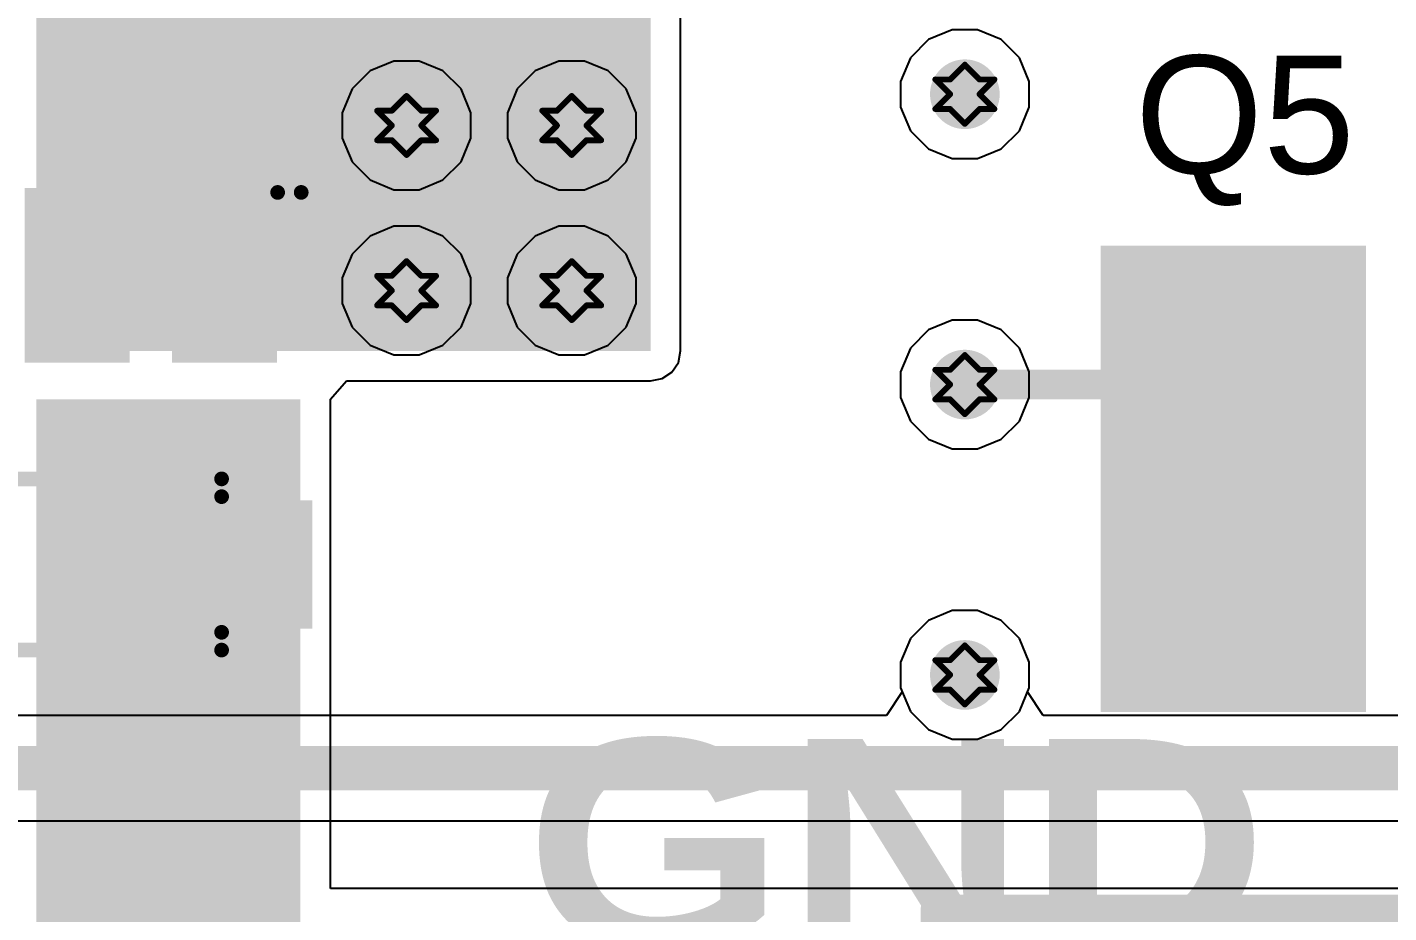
# Model space of a CAD drawing. Header units: inches. Extents: x 24 to 500, y 68 to 269.
# Drawn here: x 290.95 to 302.67, y 82.7 to 90.33 of the extents above; entities that cross this region are included whole.
import ezdxf

# ---------------------------------------------------------------- set-up
doc = ezdxf.new("R2010")
doc.units = ezdxf.units.IN
for name, color, linetype in [('Bottom Layer', 5, 'Continuous'), ('Drill Drawing', 1, 'Continuous'), ('Layer 1', 16, 'Continuous'), ('Layer 2', 76, 'Continuous'), ('Top Layer', 1, 'Continuous'), ('Top Overlay', 2, 'Continuous'), ('Top Paste', 8, 'Continuous'), ('Top Solder', 216, 'Continuous'), ('Via Holes', 16, 'Continuous')]:
    doc.layers.add(name, color=color, linetype=linetype)
doc.styles.add('Arial', font='', dxfattribs={"height": 0.2})
doc.styles.add('Arial Black_Bold', font='', dxfattribs={"height": 0.2})
doc.styles.get('Arial').set_extended_font_data('Arial')
doc.styles.get('Arial Black_Bold').set_extended_font_data('Arial Black', bold=True)

# ---------------------------------------------------------------- blocks, each defined once
blk = doc.blocks.new('SOP_8_77')
at = {"layer": 'Top Layer'}
for points in [[(-3.4, 2.255), (-2.1, 2.255), (-2.1, 1.555), (-3.4, 1.555)], [(2.1, 2.255), (3.4, 2.255), (3.4, 1.555), (2.1, 1.555)], [(-3.4, 0.985), (-2.1, 0.985), (-2.1, 0.285), (-3.4, 0.285)], [(2.1, 0.985), (3.4, 0.985), (3.4, 0.285), (2.1, 0.285)], [(-3.4, -0.285), (-2.1, -0.285), (-2.1, -0.985), (-3.4, -0.985)], [(2.1, -0.285), (3.4, -0.285), (3.4, -0.985), (2.1, -0.985)], [(-3.4, -1.555), (-2.1, -1.555), (-2.1, -2.255), (-3.4, -2.255)], [(2.1, -1.555), (3.4, -1.555), (3.4, -2.255), (2.1, -2.255)]]:
    blk.add_hatch(color=1, dxfattribs=at).paths.add_polyline_path(points)
at = {"layer": 'Top Overlay'}
blk.add_hatch(color=2, dxfattribs=at).paths.add_polyline_path([(-1.979, 1.472), (-1.7, 1.472), (-1.7, 2.132), (-1.979, 2.132)])
at = {"layer": 'Top Paste'}
for points in [[(-3.4, 2.255), (-2.1, 2.255), (-2.1, 1.555), (-3.4, 1.555)], [(2.1, 2.255), (3.4, 2.255), (3.4, 1.555), (2.1, 1.555)], [(-3.4, 0.985), (-2.1, 0.985), (-2.1, 0.285), (-3.4, 0.285)], [(2.1, 0.985), (3.4, 0.985), (3.4, 0.285), (2.1, 0.285)], [(-3.4, -0.285), (-2.1, -0.285), (-2.1, -0.985), (-3.4, -0.985)], [(2.1, -0.285), (3.4, -0.285), (3.4, -0.985), (2.1, -0.985)], [(-3.4, -1.555), (-2.1, -1.555), (-2.1, -2.255), (-3.4, -2.255)], [(2.1, -1.555), (3.4, -1.555), (3.4, -2.255), (2.1, -2.255)]]:
    blk.add_hatch(color=8, dxfattribs=at).paths.add_polyline_path(points)
at = {"layer": 'Top Solder'}
for points in [[(-3.502, 2.357), (-1.998, 2.357), (-1.998, 1.453), (-3.502, 1.453)], [(1.998, 2.357), (3.502, 2.357), (3.502, 1.453), (1.998, 1.453)], [(-3.502, 1.087), (-1.998, 1.087), (-1.998, 0.183), (-3.502, 0.183)], [(1.998, 1.087), (3.502, 1.087), (3.502, 0.183), (1.998, 0.183)], [(-3.502, -0.183), (-1.998, -0.183), (-1.998, -1.087), (-3.502, -1.087)], [(1.998, -0.183), (3.502, -0.183), (3.502, -1.087), (1.998, -1.087)], [(-3.502, -1.453), (-1.998, -1.453), (-1.998, -2.357), (-3.502, -2.357)], [(1.998, -1.453), (3.502, -1.453), (3.502, -2.357), (1.998, -2.357)]]:
    blk.add_hatch(color=216, dxfattribs=at).paths.add_polyline_path(points)
at = {"layer": 'Top Overlay'}
for points in [[(-2.036, 2.565, 0.127, 0.127, 0), (2.028, 2.565, 0.127, 0.127, 0)], [(-2.036, 2.565, 0.127, 0.127, 0), (-2.036, 2.362, 0.127, 0.127, 0)], [(2.028, 2.565, 0.127, 0.127, 0), (2.028, 2.362, 0.127, 0.127, 0)], [(-3.687, 2.032, 0.127, 0.127, 0), (-3.56, 1.905, 0.127, 0.127, 0)], [(-3.687, 2.032, 0.127, 0.127, 0), (-3.687, 1.778, 0.127, 0.127, 0)], [(-3.56, 1.905, 0.127, 0.127, 0), (-3.687, 1.778, 0.127, 0.127, 0)], [(-2.036, -2.362, 0.127, 0.127, 0), (-2.036, -2.565, 0.127, 0.127, 0)], [(2.028, -2.362, 0.127, 0.127, 0), (2.028, -2.565, 0.127, 0.127, 0)], [(-2.036, -2.565, 0.127, 0.127, 0), (2.028, -2.565, 0.127, 0.127, 0)]]:
    blk.add_lwpolyline(points, format="xyseb", dxfattribs=at)
for points in [[(-2.067, 2.565, 0.0635, 0.0635, 1), (-2.004, 2.565, 0.0635, 0.0635, 1)], [(-2.067, 2.565, 0.0635, 0.0635, 1), (-2.004, 2.565, 0.0635, 0.0635, 1)], [(1.997, 2.565, 0.0635, 0.0635, 1), (2.06, 2.565, 0.0635, 0.0635, 1)], [(1.997, 2.565, 0.0635, 0.0635, 1), (2.06, 2.565, 0.0635, 0.0635, 1)], [(-2.067, 2.362, 0.0635, 0.0635, 1), (-2.004, 2.362, 0.0635, 0.0635, 1)], [(1.997, 2.362, 0.0635, 0.0635, 1), (2.06, 2.362, 0.0635, 0.0635, 1)], [(-3.718, 2.032, 0.0635, 0.0635, 1), (-3.655, 2.032, 0.0635, 0.0635, 1)], [(-3.718, 2.032, 0.0635, 0.0635, 1), (-3.655, 2.032, 0.0635, 0.0635, 1)], [(-3.591, 1.905, 0.0635, 0.0635, 1), (-3.528, 1.905, 0.0635, 0.0635, 1)], [(-3.591, 1.905, 0.0635, 0.0635, 1), (-3.528, 1.905, 0.0635, 0.0635, 1)], [(-3.718, 1.778, 0.0635, 0.0635, 1), (-3.655, 1.778, 0.0635, 0.0635, 1)], [(-3.718, 1.778, 0.0635, 0.0635, 1), (-3.655, 1.778, 0.0635, 0.0635, 1)], [(-2.067, -2.362, 0.0635, 0.0635, 1), (-2.004, -2.362, 0.0635, 0.0635, 1)], [(1.997, -2.362, 0.0635, 0.0635, 1), (2.06, -2.362, 0.0635, 0.0635, 1)], [(-2.067, -2.565, 0.0635, 0.0635, 1), (-2.004, -2.565, 0.0635, 0.0635, 1)], [(-2.067, -2.565, 0.0635, 0.0635, 1), (-2.004, -2.565, 0.0635, 0.0635, 1)], [(1.997, -2.565, 0.0635, 0.0635, 1), (2.06, -2.565, 0.0635, 0.0635, 1)], [(1.997, -2.565, 0.0635, 0.0635, 1), (2.06, -2.565, 0.0635, 0.0635, 1)]]:
    blk.add_lwpolyline(points, format="xyseb", close=True, dxfattribs=at)
blk = doc.blocks.new('D2P____160')
at = {"layer": 'Top Layer'}
blk.add_hatch(color=1, dxfattribs=at).paths.add_polyline_path([(1.5, -3.43), (3.58, -3.43), (3.58, -7.24), (1.5, -7.24)])
at = {"layer": 'Top Paste'}
blk.add_hatch(color=8, dxfattribs=at).paths.add_polyline_path([(1.5, -3.43), (3.58, -3.43), (3.58, -7.24), (1.5, -7.24)])
at = {"layer": 'Top Solder'}
blk.add_hatch(color=216, dxfattribs=at).paths.add_polyline_path([(1.398, -3.328), (3.682, -3.328), (3.682, -7.342), (1.398, -7.342)])
at = {"layer": 'Top Overlay'}
for points in [[(5.105, 0.508, 0.254, 0.254, 0), (5.105, -1.626, 0.254, 0.254, 0)], [(5.105, -1.626, 0.254, 0.254, 0), (-5.207, -1.626, 0.254, 0.254, 0)]]:
    blk.add_lwpolyline(points, format="xyseb", dxfattribs=at)
blk.add_lwpolyline([(5.042, -1.626, 0.127, 0.127, 1), (5.169, -1.626, 0.127, 0.127, 1)], format="xyseb", close=True, dxfattribs=at)
blk.add_lwpolyline([(5.042, -1.626, 0.127, 0.127, 1), (5.169, -1.626, 0.127, 0.127, 1)], format="xyseb", close=True, dxfattribs=at)
blk = doc.blocks.new('SOD_123_199')
at = {"layer": 'Top Layer'}
for points in [[(-1.1, 0.45), (-1.1, -0.45), (-2.05, -0.45), (-2.05, 0.45)], [(2.05, 0.45), (2.05, -0.45), (1.1, -0.45), (1.1, 0.45)]]:
    blk.add_hatch(color=1, dxfattribs=at).paths.add_polyline_path(points)
at = {"layer": 'Top Overlay'}
for points in [[(0.965, 0.508), (2.819, 0.508), (2.819, 0.8), (0.965, 0.8)], [(2.12, -0.787), (2.819, -0.787), (2.819, 0.787), (2.12, 0.787)], [(0.965, -0.8), (2.819, -0.8), (2.819, -0.508), (0.965, -0.508)]]:
    blk.add_hatch(color=2, dxfattribs=at).paths.add_polyline_path(points)
at = {"layer": 'Top Paste'}
for points in [[(-1.1, 0.45), (-1.1, -0.45), (-2.05, -0.45), (-2.05, 0.45)], [(2.05, 0.45), (2.05, -0.45), (1.1, -0.45), (1.1, 0.45)]]:
    blk.add_hatch(color=8, dxfattribs=at).paths.add_polyline_path(points)
at = {"layer": 'Top Solder'}
for points in [[(-0.998, 0.552), (-0.998, -0.552), (-2.152, -0.552), (-2.152, 0.552)], [(2.152, 0.552), (2.152, -0.552), (0.998, -0.552), (0.998, 0.552)]]:
    blk.add_hatch(color=216, dxfattribs=at).paths.add_polyline_path(points)
at = {"layer": 'Top Overlay'}
for points in [[(-1.372, 0.737, 0.127, 0.127, 0), (-1.372, 0.584, 0.127, 0.127, 0)], [(0.965, 0.737, 0.127, 0.127, 0), (-1.372, 0.737, 0.127, 0.127, 0)], [(-1.372, -0.584, 0.127, 0.127, 0), (-1.372, -0.737, 0.127, 0.127, 0)], [(0.965, -0.737, 0.127, 0.127, 0), (-1.372, -0.737, 0.127, 0.127, 0)]]:
    blk.add_lwpolyline(points, format="xyseb", dxfattribs=at)
for points in [[(-1.403, 0.737, 0.0635, 0.0635, 1), (-1.34, 0.737, 0.0635, 0.0635, 1)], [(-1.403, 0.737, 0.0635, 0.0635, 1), (-1.34, 0.737, 0.0635, 0.0635, 1)], [(0.933, 0.737, 0.0635, 0.0635, 1), (0.997, 0.737, 0.0635, 0.0635, 1)], [(-1.403, 0.584, 0.0635, 0.0635, 1), (-1.34, 0.584, 0.0635, 0.0635, 1)], [(-1.403, -0.584, 0.0635, 0.0635, 1), (-1.34, -0.584, 0.0635, 0.0635, 1)], [(-1.403, -0.737, 0.0635, 0.0635, 1), (-1.34, -0.737, 0.0635, 0.0635, 1)], [(-1.403, -0.737, 0.0635, 0.0635, 1), (-1.34, -0.737, 0.0635, 0.0635, 1)], [(0.933, -0.737, 0.0635, 0.0635, 1), (0.997, -0.737, 0.0635, 0.0635, 1)]]:
    blk.add_lwpolyline(points, format="xyseb", close=True, dxfattribs=at)

msp = doc.modelspace()

# ---------------------------------------------------------------- hatches: boundary and pattern name
at = {"layer": 'Bottom Layer'}
h = msp.add_hatch(color=5, dxfattribs=at)
edge = h.paths.add_edge_path()
edge.add_arc((299.023, 89.749), 0.3, 0, 360)
h = msp.add_hatch(color=5, dxfattribs=at)
edge = h.paths.add_edge_path()
edge.add_arc((294.215, 89.48), 0.3, 0, 360)
h = msp.add_hatch(color=5, dxfattribs=at)
edge = h.paths.add_edge_path()
edge.add_arc((295.638, 89.48), 0.3, 0, 360)
h = msp.add_hatch(color=5, dxfattribs=at)
edge = h.paths.add_edge_path()
edge.add_arc((294.215, 88.058), 0.3, 0, 360)
h = msp.add_hatch(color=5, dxfattribs=at)
edge = h.paths.add_edge_path()
edge.add_arc((295.638, 88.058), 0.3, 0, 360)
h = msp.add_hatch(color=5, dxfattribs=at)
edge = h.paths.add_edge_path()
edge.add_arc((299.023, 87.249), 0.3, 0, 360)
h = msp.add_hatch(color=5, dxfattribs=at)
edge = h.paths.add_edge_path()
edge.add_arc((299.023, 84.749), 0.3, 0, 360)
at = {"layer": 'Layer 1'}
h = msp.add_hatch(color=16, dxfattribs=at)
edge = h.paths.add_edge_path()
edge.add_arc((299.023, 89.749), 0.3, 0, 360)
h = msp.add_hatch(color=16, dxfattribs=at)
edge = h.paths.add_edge_path()
edge.add_arc((294.215, 89.48), 0.3, 0, 360)
h = msp.add_hatch(color=16, dxfattribs=at)
edge = h.paths.add_edge_path()
edge.add_arc((295.638, 89.48), 0.3, 0, 360)
h = msp.add_hatch(color=16, dxfattribs=at)
edge = h.paths.add_edge_path()
edge.add_arc((294.215, 88.058), 0.3, 0, 360)
h = msp.add_hatch(color=16, dxfattribs=at)
edge = h.paths.add_edge_path()
edge.add_arc((295.638, 88.058), 0.3, 0, 360)
h = msp.add_hatch(color=16, dxfattribs=at)
edge = h.paths.add_edge_path()
edge.add_arc((299.023, 87.249), 0.3, 0, 360)
h = msp.add_hatch(color=16, dxfattribs=at)
edge = h.paths.add_edge_path()
edge.add_arc((299.023, 84.749), 0.3, 0, 360)
at = {"layer": 'Layer 2'}
h = msp.add_hatch(color=76, dxfattribs=at)
edge = h.paths.add_edge_path()
edge.add_arc((299.023, 89.749), 0.3, 0, 360)
h = msp.add_hatch(color=76, dxfattribs=at)
edge = h.paths.add_edge_path()
edge.add_arc((294.215, 89.48), 0.3, 0, 360)
h = msp.add_hatch(color=76, dxfattribs=at)
edge = h.paths.add_edge_path()
edge.add_arc((295.638, 89.48), 0.3, 0, 360)
h = msp.add_hatch(color=76, dxfattribs=at)
edge = h.paths.add_edge_path()
edge.add_arc((294.215, 88.058), 0.3, 0, 360)
h = msp.add_hatch(color=76, dxfattribs=at)
edge = h.paths.add_edge_path()
edge.add_arc((295.638, 88.058), 0.3, 0, 360)
h = msp.add_hatch(color=76, dxfattribs=at)
edge = h.paths.add_edge_path()
edge.add_arc((299.023, 87.249), 0.3, 0, 360)
h = msp.add_hatch(color=76, dxfattribs=at)
edge = h.paths.add_edge_path()
edge.add_arc((299.023, 84.749), 0.3, 0, 360)
at = {"layer": 'Top Layer'}
for points in [[(291.028, 87.539), (296.316, 87.539), (296.316, 91.421), (291.028, 91.421)], [(291.028, 71.323), (293.301, 71.323), (293.301, 87.122), (291.028, 87.122)]]:
    msp.add_hatch(color=1, dxfattribs=at).paths.add_polyline_path(points)
h = msp.add_hatch(color=1, dxfattribs=at)
edge = h.paths.add_edge_path()
edge.add_arc((299.023, 89.749), 0.3, 0, 360)
h = msp.add_hatch(color=1, dxfattribs=at)
edge = h.paths.add_edge_path()
edge.add_arc((294.215, 89.48), 0.3, 0, 360)
h = msp.add_hatch(color=1, dxfattribs=at)
edge = h.paths.add_edge_path()
edge.add_arc((295.638, 89.48), 0.3, 0, 360)
h = msp.add_hatch(color=1, dxfattribs=at)
edge = h.paths.add_edge_path()
edge.add_arc((294.215, 88.058), 0.3, 0, 360)
h = msp.add_hatch(color=1, dxfattribs=at)
edge = h.paths.add_edge_path()
edge.add_arc((295.638, 88.058), 0.3, 0, 360)
h = msp.add_hatch(color=1, dxfattribs=at)
edge = h.paths.add_edge_path()
edge.add_arc((299.023, 87.249), 0.3, 0, 360)
h = msp.add_hatch(color=1, dxfattribs=at)
edge = h.paths.add_edge_path()
edge.add_arc((299.023, 84.749), 0.3, 0, 360)
at = {"layer": 'Via Holes'}
h = msp.add_hatch(color=7, dxfattribs=at)
edge = h.paths.add_edge_path()
edge.add_arc((299.023, 89.749), 0.15, 0, 360)
h = msp.add_hatch(color=7, dxfattribs=at)
edge = h.paths.add_edge_path()
edge.add_arc((294.215, 89.48), 0.15, 0, 360)
h = msp.add_hatch(color=7, dxfattribs=at)
edge = h.paths.add_edge_path()
edge.add_arc((295.638, 89.48), 0.15, 0, 360)
h = msp.add_hatch(color=7, dxfattribs=at)
edge = h.paths.add_edge_path()
edge.add_arc((294.215, 88.058), 0.15, 0, 360)
h = msp.add_hatch(color=7, dxfattribs=at)
edge = h.paths.add_edge_path()
edge.add_arc((295.638, 88.058), 0.15, 0, 360)
h = msp.add_hatch(color=7, dxfattribs=at)
edge = h.paths.add_edge_path()
edge.add_arc((299.023, 87.249), 0.15, 0, 360)
h = msp.add_hatch(color=7, dxfattribs=at)
edge = h.paths.add_edge_path()
edge.add_arc((299.023, 84.749), 0.15, 0, 360)

# ---------------------------------------------------------------- linework, layer by layer
at = {"layer": 'Bottom Layer'}
for p, q in [((298.913, 90.303), (298.709, 90.219)), ((299.133, 90.303), (298.913, 90.303)), ((299.337, 90.219), (299.133, 90.303)), ((298.709, 90.219), (298.554, 90.063)), ((299.493, 90.063), (299.337, 90.219)), ((298.554, 90.063), (298.469, 89.859)), ((299.577, 89.859), (299.493, 90.063)), ((298.469, 89.859), (298.469, 89.639)), ((299.577, 89.639), (299.577, 89.859)), ((298.469, 89.639), (298.554, 89.435)), ((299.493, 89.435), (299.577, 89.639)), ((298.554, 89.435), (298.709, 89.279)), ((299.337, 89.279), (299.493, 89.435)), ((298.709, 89.279), (298.913, 89.195)), ((299.133, 89.195), (299.337, 89.279)), ((298.913, 89.195), (299.133, 89.195)), ((298.709, 87.719), (298.554, 87.563)), ((298.913, 87.803), (298.709, 87.719)), ((299.133, 87.803), (298.913, 87.803)), ((299.337, 87.719), (299.133, 87.803)), ((299.493, 87.563), (299.337, 87.719)), ((298.554, 87.563), (298.469, 87.359)), ((299.577, 87.359), (299.493, 87.563)), ((298.469, 87.359), (298.469, 87.139)), ((299.577, 87.139), (299.577, 87.359)), ((298.469, 87.139), (298.554, 86.935)), ((299.493, 86.935), (299.577, 87.139)), ((298.554, 86.935), (298.709, 86.779)), ((299.337, 86.779), (299.493, 86.935)), ((298.709, 86.779), (298.913, 86.695)), ((299.133, 86.695), (299.337, 86.779)), ((298.913, 86.695), (299.133, 86.695)), ((298.913, 85.303), (298.709, 85.219)), ((299.133, 85.303), (298.913, 85.303)), ((299.337, 85.219), (299.133, 85.303)), ((298.709, 85.219), (298.554, 85.063)), ((299.493, 85.063), (299.337, 85.219)), ((298.554, 85.063), (298.469, 84.859)), ((299.577, 84.859), (299.493, 85.063)), ((298.469, 84.859), (298.469, 84.639)), ((299.577, 84.639), (299.577, 84.859)), ((298.484, 84.603), (298.348, 84.4)), ((298.469, 84.639), (298.484, 84.603)), ((299.562, 84.603), (299.577, 84.639)), ((299.698, 84.4), (299.562, 84.603)), ((298.348, 84.4), (281.381, 84.4)), ((302.971, 84.4), (299.698, 84.4)), ((281.381, 83.494), (309.651, 83.494))]:
    msp.add_line(p, q, dxfattribs=at)
msp.add_lwpolyline([(281.051, 83.947, 0.381, 0.381, 0), (309.982, 83.947, 0.381, 0.381, 0)], format="xyseb", dxfattribs=at)
at = {"layer": 'Drill Drawing'}
for points in [[(298.896, 89.876, 0.0508, 0.0508, 0), (299.023, 90.003, 0.0508, 0.0508, 0)], [(299.023, 90.003, 0.0508, 0.0508, 0), (299.15, 89.876, 0.0508, 0.0508, 0)], [(298.769, 89.876, 0.0508, 0.0508, 0), (298.896, 89.749, 0.0508, 0.0508, 0)], [(298.769, 89.876, 0.0508, 0.0508, 0), (298.896, 89.876, 0.0508, 0.0508, 0)], [(299.15, 89.876, 0.0508, 0.0508, 0), (299.277, 89.876, 0.0508, 0.0508, 0)], [(299.15, 89.749, 0.0508, 0.0508, 0), (299.277, 89.876, 0.0508, 0.0508, 0)], [(294.088, 89.607, 0.0508, 0.0508, 0), (294.215, 89.734, 0.0508, 0.0508, 0)], [(294.215, 89.734, 0.0508, 0.0508, 0), (294.342, 89.607, 0.0508, 0.0508, 0)], [(295.511, 89.607, 0.0508, 0.0508, 0), (295.638, 89.734, 0.0508, 0.0508, 0)], [(295.638, 89.734, 0.0508, 0.0508, 0), (295.765, 89.607, 0.0508, 0.0508, 0)], [(298.769, 89.622, 0.0508, 0.0508, 0), (298.896, 89.749, 0.0508, 0.0508, 0)], [(299.15, 89.749, 0.0508, 0.0508, 0), (299.277, 89.622, 0.0508, 0.0508, 0)], [(293.961, 89.607, 0.0508, 0.0508, 0), (294.088, 89.48, 0.0508, 0.0508, 0)], [(293.961, 89.607, 0.0508, 0.0508, 0), (294.088, 89.607, 0.0508, 0.0508, 0)], [(294.342, 89.607, 0.0508, 0.0508, 0), (294.469, 89.607, 0.0508, 0.0508, 0)], [(294.342, 89.48, 0.0508, 0.0508, 0), (294.469, 89.607, 0.0508, 0.0508, 0)], [(295.384, 89.607, 0.0508, 0.0508, 0), (295.511, 89.48, 0.0508, 0.0508, 0)], [(295.384, 89.607, 0.0508, 0.0508, 0), (295.511, 89.607, 0.0508, 0.0508, 0)], [(295.765, 89.607, 0.0508, 0.0508, 0), (295.892, 89.607, 0.0508, 0.0508, 0)], [(295.765, 89.48, 0.0508, 0.0508, 0), (295.892, 89.607, 0.0508, 0.0508, 0)], [(298.769, 89.622, 0.0508, 0.0508, 0), (298.896, 89.622, 0.0508, 0.0508, 0)], [(298.896, 89.622, 0.0508, 0.0508, 0), (299.023, 89.495, 0.0508, 0.0508, 0)], [(299.023, 89.495, 0.0508, 0.0508, 0), (299.15, 89.622, 0.0508, 0.0508, 0)], [(299.15, 89.622, 0.0508, 0.0508, 0), (299.277, 89.622, 0.0508, 0.0508, 0)], [(293.961, 89.353, 0.0508, 0.0508, 0), (294.088, 89.48, 0.0508, 0.0508, 0)], [(294.342, 89.48, 0.0508, 0.0508, 0), (294.469, 89.353, 0.0508, 0.0508, 0)], [(295.384, 89.353, 0.0508, 0.0508, 0), (295.511, 89.48, 0.0508, 0.0508, 0)], [(295.765, 89.48, 0.0508, 0.0508, 0), (295.892, 89.353, 0.0508, 0.0508, 0)], [(293.961, 89.353, 0.0508, 0.0508, 0), (294.088, 89.353, 0.0508, 0.0508, 0)], [(294.088, 89.353, 0.0508, 0.0508, 0), (294.215, 89.226, 0.0508, 0.0508, 0)], [(294.215, 89.226, 0.0508, 0.0508, 0), (294.342, 89.353, 0.0508, 0.0508, 0)], [(294.342, 89.353, 0.0508, 0.0508, 0), (294.469, 89.353, 0.0508, 0.0508, 0)], [(295.384, 89.353, 0.0508, 0.0508, 0), (295.511, 89.353, 0.0508, 0.0508, 0)], [(295.511, 89.353, 0.0508, 0.0508, 0), (295.638, 89.226, 0.0508, 0.0508, 0)], [(295.638, 89.226, 0.0508, 0.0508, 0), (295.765, 89.353, 0.0508, 0.0508, 0)], [(295.765, 89.353, 0.0508, 0.0508, 0), (295.892, 89.353, 0.0508, 0.0508, 0)], [(294.088, 88.185, 0.0508, 0.0508, 0), (294.215, 88.312, 0.0508, 0.0508, 0)], [(294.215, 88.312, 0.0508, 0.0508, 0), (294.342, 88.185, 0.0508, 0.0508, 0)], [(295.511, 88.185, 0.0508, 0.0508, 0), (295.638, 88.312, 0.0508, 0.0508, 0)], [(295.638, 88.312, 0.0508, 0.0508, 0), (295.765, 88.185, 0.0508, 0.0508, 0)], [(293.961, 88.185, 0.0508, 0.0508, 0), (294.088, 88.058, 0.0508, 0.0508, 0)], [(293.961, 88.185, 0.0508, 0.0508, 0), (294.088, 88.185, 0.0508, 0.0508, 0)], [(294.342, 88.185, 0.0508, 0.0508, 0), (294.469, 88.185, 0.0508, 0.0508, 0)], [(294.342, 88.058, 0.0508, 0.0508, 0), (294.469, 88.185, 0.0508, 0.0508, 0)], [(295.384, 88.185, 0.0508, 0.0508, 0), (295.511, 88.058, 0.0508, 0.0508, 0)], [(295.384, 88.185, 0.0508, 0.0508, 0), (295.511, 88.185, 0.0508, 0.0508, 0)], [(295.765, 88.185, 0.0508, 0.0508, 0), (295.892, 88.185, 0.0508, 0.0508, 0)], [(295.765, 88.058, 0.0508, 0.0508, 0), (295.892, 88.185, 0.0508, 0.0508, 0)], [(293.961, 87.931, 0.0508, 0.0508, 0), (294.088, 88.058, 0.0508, 0.0508, 0)], [(294.342, 88.058, 0.0508, 0.0508, 0), (294.469, 87.931, 0.0508, 0.0508, 0)], [(295.384, 87.931, 0.0508, 0.0508, 0), (295.511, 88.058, 0.0508, 0.0508, 0)], [(295.765, 88.058, 0.0508, 0.0508, 0), (295.892, 87.931, 0.0508, 0.0508, 0)], [(293.961, 87.931, 0.0508, 0.0508, 0), (294.088, 87.931, 0.0508, 0.0508, 0)], [(294.088, 87.931, 0.0508, 0.0508, 0), (294.215, 87.804, 0.0508, 0.0508, 0)], [(294.215, 87.804, 0.0508, 0.0508, 0), (294.342, 87.931, 0.0508, 0.0508, 0)], [(294.342, 87.931, 0.0508, 0.0508, 0), (294.469, 87.931, 0.0508, 0.0508, 0)], [(295.384, 87.931, 0.0508, 0.0508, 0), (295.511, 87.931, 0.0508, 0.0508, 0)], [(295.511, 87.931, 0.0508, 0.0508, 0), (295.638, 87.804, 0.0508, 0.0508, 0)], [(295.638, 87.804, 0.0508, 0.0508, 0), (295.765, 87.931, 0.0508, 0.0508, 0)], [(295.765, 87.931, 0.0508, 0.0508, 0), (295.892, 87.931, 0.0508, 0.0508, 0)], [(298.896, 87.376, 0.0508, 0.0508, 0), (299.023, 87.503, 0.0508, 0.0508, 0)], [(299.023, 87.503, 0.0508, 0.0508, 0), (299.15, 87.376, 0.0508, 0.0508, 0)], [(298.769, 87.376, 0.0508, 0.0508, 0), (298.896, 87.249, 0.0508, 0.0508, 0)], [(298.769, 87.376, 0.0508, 0.0508, 0), (298.896, 87.376, 0.0508, 0.0508, 0)], [(299.15, 87.376, 0.0508, 0.0508, 0), (299.277, 87.376, 0.0508, 0.0508, 0)], [(299.15, 87.249, 0.0508, 0.0508, 0), (299.277, 87.376, 0.0508, 0.0508, 0)], [(298.769, 87.122, 0.0508, 0.0508, 0), (298.896, 87.249, 0.0508, 0.0508, 0)], [(299.15, 87.249, 0.0508, 0.0508, 0), (299.277, 87.122, 0.0508, 0.0508, 0)], [(298.769, 87.122, 0.0508, 0.0508, 0), (298.896, 87.122, 0.0508, 0.0508, 0)], [(298.896, 87.122, 0.0508, 0.0508, 0), (299.023, 86.995, 0.0508, 0.0508, 0)], [(299.023, 86.995, 0.0508, 0.0508, 0), (299.15, 87.122, 0.0508, 0.0508, 0)], [(299.15, 87.122, 0.0508, 0.0508, 0), (299.277, 87.122, 0.0508, 0.0508, 0)], [(298.896, 84.876, 0.0508, 0.0508, 0), (299.023, 85.003, 0.0508, 0.0508, 0)], [(299.023, 85.003, 0.0508, 0.0508, 0), (299.15, 84.876, 0.0508, 0.0508, 0)], [(298.769, 84.876, 0.0508, 0.0508, 0), (298.896, 84.749, 0.0508, 0.0508, 0)], [(298.769, 84.876, 0.0508, 0.0508, 0), (298.896, 84.876, 0.0508, 0.0508, 0)], [(299.15, 84.876, 0.0508, 0.0508, 0), (299.277, 84.876, 0.0508, 0.0508, 0)], [(299.15, 84.749, 0.0508, 0.0508, 0), (299.277, 84.876, 0.0508, 0.0508, 0)], [(298.769, 84.622, 0.0508, 0.0508, 0), (298.896, 84.749, 0.0508, 0.0508, 0)], [(299.15, 84.749, 0.0508, 0.0508, 0), (299.277, 84.622, 0.0508, 0.0508, 0)], [(298.769, 84.622, 0.0508, 0.0508, 0), (298.896, 84.622, 0.0508, 0.0508, 0)], [(298.896, 84.622, 0.0508, 0.0508, 0), (299.023, 84.495, 0.0508, 0.0508, 0)], [(299.023, 84.495, 0.0508, 0.0508, 0), (299.15, 84.622, 0.0508, 0.0508, 0)], [(299.15, 84.622, 0.0508, 0.0508, 0), (299.277, 84.622, 0.0508, 0.0508, 0)]]:
    msp.add_lwpolyline(points, format="xyseb", dxfattribs=at)
for points in [[(299.01, 90.003, 0.0254, 0.0254, 1), (299.036, 90.003, 0.0254, 0.0254, 1)], [(299.01, 90.003, 0.0254, 0.0254, 1), (299.036, 90.003, 0.0254, 0.0254, 1)], [(298.756, 89.876, 0.0254, 0.0254, 1), (298.782, 89.876, 0.0254, 0.0254, 1)], [(298.756, 89.876, 0.0254, 0.0254, 1), (298.782, 89.876, 0.0254, 0.0254, 1)], [(298.883, 89.876, 0.0254, 0.0254, 1), (298.909, 89.876, 0.0254, 0.0254, 1)], [(298.883, 89.876, 0.0254, 0.0254, 1), (298.909, 89.876, 0.0254, 0.0254, 1)], [(299.137, 89.876, 0.0254, 0.0254, 1), (299.163, 89.876, 0.0254, 0.0254, 1)], [(299.137, 89.876, 0.0254, 0.0254, 1), (299.163, 89.876, 0.0254, 0.0254, 1)], [(299.264, 89.876, 0.0254, 0.0254, 1), (299.29, 89.876, 0.0254, 0.0254, 1)], [(299.264, 89.876, 0.0254, 0.0254, 1), (299.29, 89.876, 0.0254, 0.0254, 1)], [(294.203, 89.734, 0.0254, 0.0254, 1), (294.228, 89.734, 0.0254, 0.0254, 1)], [(294.203, 89.734, 0.0254, 0.0254, 1), (294.228, 89.734, 0.0254, 0.0254, 1)], [(295.625, 89.734, 0.0254, 0.0254, 1), (295.65, 89.734, 0.0254, 0.0254, 1)], [(295.625, 89.734, 0.0254, 0.0254, 1), (295.65, 89.734, 0.0254, 0.0254, 1)], [(298.883, 89.749, 0.0254, 0.0254, 1), (298.909, 89.749, 0.0254, 0.0254, 1)], [(298.883, 89.749, 0.0254, 0.0254, 1), (298.909, 89.749, 0.0254, 0.0254, 1)], [(299.137, 89.749, 0.0254, 0.0254, 1), (299.163, 89.749, 0.0254, 0.0254, 1)], [(299.137, 89.749, 0.0254, 0.0254, 1), (299.163, 89.749, 0.0254, 0.0254, 1)], [(293.949, 89.607, 0.0254, 0.0254, 1), (293.974, 89.607, 0.0254, 0.0254, 1)], [(293.949, 89.607, 0.0254, 0.0254, 1), (293.974, 89.607, 0.0254, 0.0254, 1)], [(294.076, 89.607, 0.0254, 0.0254, 1), (294.101, 89.607, 0.0254, 0.0254, 1)], [(294.076, 89.607, 0.0254, 0.0254, 1), (294.101, 89.607, 0.0254, 0.0254, 1)], [(294.33, 89.607, 0.0254, 0.0254, 1), (294.355, 89.607, 0.0254, 0.0254, 1)], [(294.33, 89.607, 0.0254, 0.0254, 1), (294.355, 89.607, 0.0254, 0.0254, 1)], [(294.457, 89.607, 0.0254, 0.0254, 1), (294.482, 89.607, 0.0254, 0.0254, 1)], [(294.457, 89.607, 0.0254, 0.0254, 1), (294.482, 89.607, 0.0254, 0.0254, 1)], [(295.371, 89.607, 0.0254, 0.0254, 1), (295.396, 89.607, 0.0254, 0.0254, 1)], [(295.371, 89.607, 0.0254, 0.0254, 1), (295.396, 89.607, 0.0254, 0.0254, 1)], [(295.498, 89.607, 0.0254, 0.0254, 1), (295.523, 89.607, 0.0254, 0.0254, 1)], [(295.498, 89.607, 0.0254, 0.0254, 1), (295.523, 89.607, 0.0254, 0.0254, 1)], [(295.752, 89.607, 0.0254, 0.0254, 1), (295.777, 89.607, 0.0254, 0.0254, 1)], [(295.752, 89.607, 0.0254, 0.0254, 1), (295.777, 89.607, 0.0254, 0.0254, 1)], [(295.879, 89.607, 0.0254, 0.0254, 1), (295.904, 89.607, 0.0254, 0.0254, 1)], [(295.879, 89.607, 0.0254, 0.0254, 1), (295.904, 89.607, 0.0254, 0.0254, 1)], [(298.756, 89.622, 0.0254, 0.0254, 1), (298.782, 89.622, 0.0254, 0.0254, 1)], [(298.756, 89.622, 0.0254, 0.0254, 1), (298.782, 89.622, 0.0254, 0.0254, 1)], [(298.883, 89.622, 0.0254, 0.0254, 1), (298.909, 89.622, 0.0254, 0.0254, 1)], [(298.883, 89.622, 0.0254, 0.0254, 1), (298.909, 89.622, 0.0254, 0.0254, 1)], [(299.137, 89.622, 0.0254, 0.0254, 1), (299.163, 89.622, 0.0254, 0.0254, 1)], [(299.137, 89.622, 0.0254, 0.0254, 1), (299.163, 89.622, 0.0254, 0.0254, 1)], [(299.264, 89.622, 0.0254, 0.0254, 1), (299.29, 89.622, 0.0254, 0.0254, 1)], [(299.264, 89.622, 0.0254, 0.0254, 1), (299.29, 89.622, 0.0254, 0.0254, 1)], [(294.076, 89.48, 0.0254, 0.0254, 1), (294.101, 89.48, 0.0254, 0.0254, 1)], [(294.076, 89.48, 0.0254, 0.0254, 1), (294.101, 89.48, 0.0254, 0.0254, 1)], [(294.33, 89.48, 0.0254, 0.0254, 1), (294.355, 89.48, 0.0254, 0.0254, 1)], [(294.33, 89.48, 0.0254, 0.0254, 1), (294.355, 89.48, 0.0254, 0.0254, 1)], [(295.498, 89.48, 0.0254, 0.0254, 1), (295.523, 89.48, 0.0254, 0.0254, 1)], [(295.498, 89.48, 0.0254, 0.0254, 1), (295.523, 89.48, 0.0254, 0.0254, 1)], [(295.752, 89.48, 0.0254, 0.0254, 1), (295.777, 89.48, 0.0254, 0.0254, 1)], [(295.752, 89.48, 0.0254, 0.0254, 1), (295.777, 89.48, 0.0254, 0.0254, 1)], [(299.01, 89.495, 0.0254, 0.0254, 1), (299.036, 89.495, 0.0254, 0.0254, 1)], [(299.01, 89.495, 0.0254, 0.0254, 1), (299.036, 89.495, 0.0254, 0.0254, 1)], [(293.949, 89.353, 0.0254, 0.0254, 1), (293.974, 89.353, 0.0254, 0.0254, 1)], [(293.949, 89.353, 0.0254, 0.0254, 1), (293.974, 89.353, 0.0254, 0.0254, 1)], [(294.076, 89.353, 0.0254, 0.0254, 1), (294.101, 89.353, 0.0254, 0.0254, 1)], [(294.076, 89.353, 0.0254, 0.0254, 1), (294.101, 89.353, 0.0254, 0.0254, 1)], [(294.33, 89.353, 0.0254, 0.0254, 1), (294.355, 89.353, 0.0254, 0.0254, 1)], [(294.33, 89.353, 0.0254, 0.0254, 1), (294.355, 89.353, 0.0254, 0.0254, 1)], [(294.457, 89.353, 0.0254, 0.0254, 1), (294.482, 89.353, 0.0254, 0.0254, 1)], [(294.457, 89.353, 0.0254, 0.0254, 1), (294.482, 89.353, 0.0254, 0.0254, 1)], [(295.371, 89.353, 0.0254, 0.0254, 1), (295.396, 89.353, 0.0254, 0.0254, 1)], [(295.371, 89.353, 0.0254, 0.0254, 1), (295.396, 89.353, 0.0254, 0.0254, 1)], [(295.498, 89.353, 0.0254, 0.0254, 1), (295.523, 89.353, 0.0254, 0.0254, 1)], [(295.498, 89.353, 0.0254, 0.0254, 1), (295.523, 89.353, 0.0254, 0.0254, 1)], [(295.752, 89.353, 0.0254, 0.0254, 1), (295.777, 89.353, 0.0254, 0.0254, 1)], [(295.752, 89.353, 0.0254, 0.0254, 1), (295.777, 89.353, 0.0254, 0.0254, 1)], [(295.879, 89.353, 0.0254, 0.0254, 1), (295.904, 89.353, 0.0254, 0.0254, 1)], [(295.879, 89.353, 0.0254, 0.0254, 1), (295.904, 89.353, 0.0254, 0.0254, 1)], [(294.203, 89.226, 0.0254, 0.0254, 1), (294.228, 89.226, 0.0254, 0.0254, 1)], [(294.203, 89.226, 0.0254, 0.0254, 1), (294.228, 89.226, 0.0254, 0.0254, 1)], [(295.625, 89.226, 0.0254, 0.0254, 1), (295.65, 89.226, 0.0254, 0.0254, 1)], [(295.625, 89.226, 0.0254, 0.0254, 1), (295.65, 89.226, 0.0254, 0.0254, 1)], [(294.203, 88.312, 0.0254, 0.0254, 1), (294.228, 88.312, 0.0254, 0.0254, 1)], [(294.203, 88.312, 0.0254, 0.0254, 1), (294.228, 88.312, 0.0254, 0.0254, 1)], [(295.625, 88.312, 0.0254, 0.0254, 1), (295.65, 88.312, 0.0254, 0.0254, 1)], [(295.625, 88.312, 0.0254, 0.0254, 1), (295.65, 88.312, 0.0254, 0.0254, 1)], [(293.949, 88.185, 0.0254, 0.0254, 1), (293.974, 88.185, 0.0254, 0.0254, 1)], [(293.949, 88.185, 0.0254, 0.0254, 1), (293.974, 88.185, 0.0254, 0.0254, 1)], [(294.076, 88.185, 0.0254, 0.0254, 1), (294.101, 88.185, 0.0254, 0.0254, 1)], [(294.076, 88.185, 0.0254, 0.0254, 1), (294.101, 88.185, 0.0254, 0.0254, 1)], [(294.33, 88.185, 0.0254, 0.0254, 1), (294.355, 88.185, 0.0254, 0.0254, 1)], [(294.33, 88.185, 0.0254, 0.0254, 1), (294.355, 88.185, 0.0254, 0.0254, 1)], [(294.457, 88.185, 0.0254, 0.0254, 1), (294.482, 88.185, 0.0254, 0.0254, 1)], [(294.457, 88.185, 0.0254, 0.0254, 1), (294.482, 88.185, 0.0254, 0.0254, 1)], [(295.371, 88.185, 0.0254, 0.0254, 1), (295.396, 88.185, 0.0254, 0.0254, 1)], [(295.371, 88.185, 0.0254, 0.0254, 1), (295.396, 88.185, 0.0254, 0.0254, 1)], [(295.498, 88.185, 0.0254, 0.0254, 1), (295.523, 88.185, 0.0254, 0.0254, 1)], [(295.498, 88.185, 0.0254, 0.0254, 1), (295.523, 88.185, 0.0254, 0.0254, 1)], [(295.752, 88.185, 0.0254, 0.0254, 1), (295.777, 88.185, 0.0254, 0.0254, 1)], [(295.752, 88.185, 0.0254, 0.0254, 1), (295.777, 88.185, 0.0254, 0.0254, 1)], [(295.879, 88.185, 0.0254, 0.0254, 1), (295.904, 88.185, 0.0254, 0.0254, 1)], [(295.879, 88.185, 0.0254, 0.0254, 1), (295.904, 88.185, 0.0254, 0.0254, 1)], [(294.076, 88.058, 0.0254, 0.0254, 1), (294.101, 88.058, 0.0254, 0.0254, 1)], [(294.076, 88.058, 0.0254, 0.0254, 1), (294.101, 88.058, 0.0254, 0.0254, 1)], [(294.33, 88.058, 0.0254, 0.0254, 1), (294.355, 88.058, 0.0254, 0.0254, 1)], [(294.33, 88.058, 0.0254, 0.0254, 1), (294.355, 88.058, 0.0254, 0.0254, 1)], [(295.498, 88.058, 0.0254, 0.0254, 1), (295.523, 88.058, 0.0254, 0.0254, 1)], [(295.498, 88.058, 0.0254, 0.0254, 1), (295.523, 88.058, 0.0254, 0.0254, 1)], [(295.752, 88.058, 0.0254, 0.0254, 1), (295.777, 88.058, 0.0254, 0.0254, 1)], [(295.752, 88.058, 0.0254, 0.0254, 1), (295.777, 88.058, 0.0254, 0.0254, 1)], [(293.949, 87.931, 0.0254, 0.0254, 1), (293.974, 87.931, 0.0254, 0.0254, 1)], [(293.949, 87.931, 0.0254, 0.0254, 1), (293.974, 87.931, 0.0254, 0.0254, 1)], [(294.076, 87.931, 0.0254, 0.0254, 1), (294.101, 87.931, 0.0254, 0.0254, 1)], [(294.076, 87.931, 0.0254, 0.0254, 1), (294.101, 87.931, 0.0254, 0.0254, 1)], [(294.33, 87.931, 0.0254, 0.0254, 1), (294.355, 87.931, 0.0254, 0.0254, 1)], [(294.33, 87.931, 0.0254, 0.0254, 1), (294.355, 87.931, 0.0254, 0.0254, 1)], [(294.457, 87.931, 0.0254, 0.0254, 1), (294.482, 87.931, 0.0254, 0.0254, 1)], [(294.457, 87.931, 0.0254, 0.0254, 1), (294.482, 87.931, 0.0254, 0.0254, 1)], [(295.371, 87.931, 0.0254, 0.0254, 1), (295.396, 87.931, 0.0254, 0.0254, 1)], [(295.371, 87.931, 0.0254, 0.0254, 1), (295.396, 87.931, 0.0254, 0.0254, 1)], [(295.498, 87.931, 0.0254, 0.0254, 1), (295.523, 87.931, 0.0254, 0.0254, 1)], [(295.498, 87.931, 0.0254, 0.0254, 1), (295.523, 87.931, 0.0254, 0.0254, 1)], [(295.752, 87.931, 0.0254, 0.0254, 1), (295.777, 87.931, 0.0254, 0.0254, 1)], [(295.752, 87.931, 0.0254, 0.0254, 1), (295.777, 87.931, 0.0254, 0.0254, 1)], [(295.879, 87.931, 0.0254, 0.0254, 1), (295.904, 87.931, 0.0254, 0.0254, 1)], [(295.879, 87.931, 0.0254, 0.0254, 1), (295.904, 87.931, 0.0254, 0.0254, 1)], [(294.203, 87.804, 0.0254, 0.0254, 1), (294.228, 87.804, 0.0254, 0.0254, 1)], [(294.203, 87.804, 0.0254, 0.0254, 1), (294.228, 87.804, 0.0254, 0.0254, 1)], [(295.625, 87.804, 0.0254, 0.0254, 1), (295.65, 87.804, 0.0254, 0.0254, 1)], [(295.625, 87.804, 0.0254, 0.0254, 1), (295.65, 87.804, 0.0254, 0.0254, 1)], [(299.01, 87.503, 0.0254, 0.0254, 1), (299.036, 87.503, 0.0254, 0.0254, 1)], [(299.01, 87.503, 0.0254, 0.0254, 1), (299.036, 87.503, 0.0254, 0.0254, 1)], [(298.756, 87.376, 0.0254, 0.0254, 1), (298.782, 87.376, 0.0254, 0.0254, 1)], [(298.756, 87.376, 0.0254, 0.0254, 1), (298.782, 87.376, 0.0254, 0.0254, 1)], [(298.883, 87.376, 0.0254, 0.0254, 1), (298.909, 87.376, 0.0254, 0.0254, 1)], [(298.883, 87.376, 0.0254, 0.0254, 1), (298.909, 87.376, 0.0254, 0.0254, 1)], [(299.137, 87.376, 0.0254, 0.0254, 1), (299.163, 87.376, 0.0254, 0.0254, 1)], [(299.137, 87.376, 0.0254, 0.0254, 1), (299.163, 87.376, 0.0254, 0.0254, 1)], [(299.264, 87.376, 0.0254, 0.0254, 1), (299.29, 87.376, 0.0254, 0.0254, 1)], [(299.264, 87.376, 0.0254, 0.0254, 1), (299.29, 87.376, 0.0254, 0.0254, 1)], [(298.883, 87.249, 0.0254, 0.0254, 1), (298.909, 87.249, 0.0254, 0.0254, 1)], [(298.883, 87.249, 0.0254, 0.0254, 1), (298.909, 87.249, 0.0254, 0.0254, 1)], [(299.137, 87.249, 0.0254, 0.0254, 1), (299.163, 87.249, 0.0254, 0.0254, 1)], [(299.137, 87.249, 0.0254, 0.0254, 1), (299.163, 87.249, 0.0254, 0.0254, 1)], [(298.756, 87.122, 0.0254, 0.0254, 1), (298.782, 87.122, 0.0254, 0.0254, 1)], [(298.756, 87.122, 0.0254, 0.0254, 1), (298.782, 87.122, 0.0254, 0.0254, 1)], [(298.883, 87.122, 0.0254, 0.0254, 1), (298.909, 87.122, 0.0254, 0.0254, 1)], [(298.883, 87.122, 0.0254, 0.0254, 1), (298.909, 87.122, 0.0254, 0.0254, 1)], [(299.137, 87.122, 0.0254, 0.0254, 1), (299.163, 87.122, 0.0254, 0.0254, 1)], [(299.137, 87.122, 0.0254, 0.0254, 1), (299.163, 87.122, 0.0254, 0.0254, 1)], [(299.264, 87.122, 0.0254, 0.0254, 1), (299.29, 87.122, 0.0254, 0.0254, 1)], [(299.264, 87.122, 0.0254, 0.0254, 1), (299.29, 87.122, 0.0254, 0.0254, 1)], [(299.01, 86.995, 0.0254, 0.0254, 1), (299.036, 86.995, 0.0254, 0.0254, 1)], [(299.01, 86.995, 0.0254, 0.0254, 1), (299.036, 86.995, 0.0254, 0.0254, 1)], [(299.01, 85.003, 0.0254, 0.0254, 1), (299.036, 85.003, 0.0254, 0.0254, 1)], [(299.01, 85.003, 0.0254, 0.0254, 1), (299.036, 85.003, 0.0254, 0.0254, 1)], [(298.756, 84.876, 0.0254, 0.0254, 1), (298.782, 84.876, 0.0254, 0.0254, 1)], [(298.756, 84.876, 0.0254, 0.0254, 1), (298.782, 84.876, 0.0254, 0.0254, 1)], [(298.883, 84.876, 0.0254, 0.0254, 1), (298.909, 84.876, 0.0254, 0.0254, 1)], [(298.883, 84.876, 0.0254, 0.0254, 1), (298.909, 84.876, 0.0254, 0.0254, 1)], [(299.137, 84.876, 0.0254, 0.0254, 1), (299.163, 84.876, 0.0254, 0.0254, 1)], [(299.137, 84.876, 0.0254, 0.0254, 1), (299.163, 84.876, 0.0254, 0.0254, 1)], [(299.264, 84.876, 0.0254, 0.0254, 1), (299.29, 84.876, 0.0254, 0.0254, 1)], [(299.264, 84.876, 0.0254, 0.0254, 1), (299.29, 84.876, 0.0254, 0.0254, 1)], [(298.883, 84.749, 0.0254, 0.0254, 1), (298.909, 84.749, 0.0254, 0.0254, 1)], [(298.883, 84.749, 0.0254, 0.0254, 1), (298.909, 84.749, 0.0254, 0.0254, 1)], [(299.137, 84.749, 0.0254, 0.0254, 1), (299.163, 84.749, 0.0254, 0.0254, 1)], [(299.137, 84.749, 0.0254, 0.0254, 1), (299.163, 84.749, 0.0254, 0.0254, 1)], [(298.756, 84.622, 0.0254, 0.0254, 1), (298.782, 84.622, 0.0254, 0.0254, 1)], [(298.756, 84.622, 0.0254, 0.0254, 1), (298.782, 84.622, 0.0254, 0.0254, 1)], [(298.883, 84.622, 0.0254, 0.0254, 1), (298.909, 84.622, 0.0254, 0.0254, 1)], [(298.883, 84.622, 0.0254, 0.0254, 1), (298.909, 84.622, 0.0254, 0.0254, 1)], [(299.137, 84.622, 0.0254, 0.0254, 1), (299.163, 84.622, 0.0254, 0.0254, 1)], [(299.137, 84.622, 0.0254, 0.0254, 1), (299.163, 84.622, 0.0254, 0.0254, 1)], [(299.264, 84.622, 0.0254, 0.0254, 1), (299.29, 84.622, 0.0254, 0.0254, 1)], [(299.264, 84.622, 0.0254, 0.0254, 1), (299.29, 84.622, 0.0254, 0.0254, 1)], [(299.01, 84.495, 0.0254, 0.0254, 1), (299.036, 84.495, 0.0254, 0.0254, 1)], [(299.01, 84.495, 0.0254, 0.0254, 1), (299.036, 84.495, 0.0254, 0.0254, 1)]]:
    msp.add_lwpolyline(points, format="xyseb", close=True, dxfattribs=at)
at = {"layer": 'Layer 1'}
for p, q in [((293.901, 89.95), (293.746, 89.794)), ((294.105, 90.034), (293.901, 89.95)), ((294.325, 90.034), (294.105, 90.034)), ((294.529, 89.95), (294.325, 90.034)), ((294.685, 89.794), (294.529, 89.95)), ((295.324, 89.95), (295.168, 89.794)), ((295.527, 90.034), (295.324, 89.95)), ((295.748, 90.034), (295.527, 90.034)), ((295.951, 89.95), (295.748, 90.034)), ((296.107, 89.794), (295.951, 89.95)), ((293.746, 89.794), (293.661, 89.59)), ((294.769, 89.59), (294.685, 89.794)), ((295.168, 89.794), (295.084, 89.59)), ((296.192, 89.59), (296.107, 89.794)), ((293.661, 89.59), (293.661, 89.37)), ((294.769, 89.37), (294.769, 89.59)), ((295.084, 89.59), (295.084, 89.37)), ((296.192, 89.37), (296.192, 89.59)), ((293.661, 89.37), (293.746, 89.166)), ((294.685, 89.166), (294.769, 89.37)), ((295.084, 89.37), (295.168, 89.166)), ((296.107, 89.166), (296.192, 89.37)), ((293.746, 89.166), (293.901, 89.011)), ((294.529, 89.011), (294.685, 89.166)), ((295.168, 89.166), (295.324, 89.011)), ((295.951, 89.011), (296.107, 89.166)), ((293.901, 89.011), (294.105, 88.926)), ((294.325, 88.926), (294.529, 89.011)), ((295.324, 89.011), (295.527, 88.926)), ((295.748, 88.926), (295.951, 89.011)), ((294.105, 88.926), (294.325, 88.926)), ((295.527, 88.926), (295.748, 88.926)), ((293.901, 88.527), (293.746, 88.372)), ((294.105, 88.612), (293.901, 88.527)), ((294.325, 88.612), (294.105, 88.612)), ((294.529, 88.527), (294.325, 88.612)), ((294.685, 88.372), (294.529, 88.527)), ((295.324, 88.527), (295.168, 88.372)), ((295.527, 88.612), (295.324, 88.527)), ((295.748, 88.612), (295.527, 88.612)), ((295.951, 88.527), (295.748, 88.612)), ((296.107, 88.372), (295.951, 88.527)), ((293.746, 88.372), (293.661, 88.168)), ((294.769, 88.168), (294.685, 88.372)), ((295.168, 88.372), (295.084, 88.168)), ((296.192, 88.168), (296.107, 88.372)), ((293.661, 88.168), (293.661, 87.948)), ((294.769, 87.948), (294.769, 88.168)), ((295.084, 88.168), (295.084, 87.948)), ((296.192, 87.948), (296.192, 88.168)), ((293.661, 87.948), (293.746, 87.744)), ((294.685, 87.744), (294.769, 87.948)), ((295.084, 87.948), (295.168, 87.744)), ((296.107, 87.744), (296.192, 87.948)), ((293.746, 87.744), (293.901, 87.588)), ((294.529, 87.588), (294.685, 87.744)), ((295.168, 87.744), (295.324, 87.588)), ((295.951, 87.588), (296.107, 87.744)), ((293.901, 87.588), (294.105, 87.504)), ((294.325, 87.504), (294.529, 87.588)), ((295.324, 87.588), (295.527, 87.504)), ((295.748, 87.504), (295.951, 87.588)), ((294.105, 87.504), (294.325, 87.504)), ((295.527, 87.504), (295.748, 87.504))]:
    msp.add_line(p, q, dxfattribs=at)
at = {"layer": 'Layer 2'}
for p, q in [((298.913, 90.303), (298.709, 90.219)), ((299.133, 90.303), (298.913, 90.303)), ((299.337, 90.219), (299.133, 90.303)), ((298.709, 90.219), (298.554, 90.063)), ((299.493, 90.063), (299.337, 90.219)), ((298.554, 90.063), (298.469, 89.859)), ((299.577, 89.859), (299.493, 90.063)), ((293.901, 89.95), (293.746, 89.794)), ((294.105, 90.034), (293.901, 89.95)), ((294.325, 90.034), (294.105, 90.034)), ((294.529, 89.95), (294.325, 90.034)), ((294.685, 89.794), (294.529, 89.95)), ((295.324, 89.95), (295.168, 89.794)), ((295.527, 90.034), (295.324, 89.95)), ((295.748, 90.034), (295.527, 90.034)), ((295.951, 89.95), (295.748, 90.034)), ((296.107, 89.794), (295.951, 89.95)), ((298.469, 89.859), (298.469, 89.639)), ((299.577, 89.639), (299.577, 89.859)), ((293.746, 89.794), (293.661, 89.59)), ((294.769, 89.59), (294.685, 89.794)), ((295.168, 89.794), (295.084, 89.59)), ((296.192, 89.59), (296.107, 89.794)), ((293.661, 89.59), (293.661, 89.37)), ((294.769, 89.37), (294.769, 89.59)), ((295.084, 89.59), (295.084, 89.37)), ((296.192, 89.37), (296.192, 89.59)), ((298.469, 89.639), (298.554, 89.435)), ((299.493, 89.435), (299.577, 89.639)), ((293.661, 89.37), (293.746, 89.166)), ((294.685, 89.166), (294.769, 89.37)), ((295.084, 89.37), (295.168, 89.166)), ((296.107, 89.166), (296.192, 89.37)), ((298.554, 89.435), (298.709, 89.279)), ((299.337, 89.279), (299.493, 89.435)), ((298.709, 89.279), (298.913, 89.195)), ((299.133, 89.195), (299.337, 89.279)), ((293.746, 89.166), (293.901, 89.011)), ((294.529, 89.011), (294.685, 89.166)), ((295.168, 89.166), (295.324, 89.011)), ((295.951, 89.011), (296.107, 89.166)), ((298.913, 89.195), (299.133, 89.195)), ((293.901, 89.011), (294.105, 88.926)), ((294.325, 88.926), (294.529, 89.011)), ((295.324, 89.011), (295.527, 88.926)), ((295.748, 88.926), (295.951, 89.011)), ((294.105, 88.926), (294.325, 88.926)), ((295.527, 88.926), (295.748, 88.926)), ((293.901, 88.527), (293.746, 88.372)), ((294.105, 88.612), (293.901, 88.527)), ((294.325, 88.612), (294.105, 88.612)), ((294.529, 88.527), (294.325, 88.612)), ((294.685, 88.372), (294.529, 88.527)), ((295.324, 88.527), (295.168, 88.372)), ((295.527, 88.612), (295.324, 88.527)), ((295.748, 88.612), (295.527, 88.612)), ((295.951, 88.527), (295.748, 88.612)), ((296.107, 88.372), (295.951, 88.527)), ((293.746, 88.372), (293.661, 88.168)), ((294.769, 88.168), (294.685, 88.372)), ((295.168, 88.372), (295.084, 88.168)), ((296.192, 88.168), (296.107, 88.372)), ((293.661, 88.168), (293.661, 87.948)), ((294.769, 87.948), (294.769, 88.168)), ((295.084, 88.168), (295.084, 87.948)), ((296.192, 87.948), (296.192, 88.168)), ((293.661, 87.948), (293.746, 87.744)), ((294.685, 87.744), (294.769, 87.948)), ((295.084, 87.948), (295.168, 87.744)), ((296.107, 87.744), (296.192, 87.948)), ((293.746, 87.744), (293.901, 87.588)), ((294.529, 87.588), (294.685, 87.744)), ((295.168, 87.744), (295.324, 87.588)), ((295.951, 87.588), (296.107, 87.744)), ((298.709, 87.719), (298.554, 87.563)), ((298.913, 87.803), (298.709, 87.719)), ((299.133, 87.803), (298.913, 87.803)), ((299.337, 87.719), (299.133, 87.803)), ((299.493, 87.563), (299.337, 87.719)), ((293.901, 87.588), (294.105, 87.504)), ((294.325, 87.504), (294.529, 87.588)), ((295.324, 87.588), (295.527, 87.504)), ((295.748, 87.504), (295.951, 87.588)), ((294.105, 87.504), (294.325, 87.504)), ((295.527, 87.504), (295.748, 87.504)), ((298.554, 87.563), (298.469, 87.359)), ((299.577, 87.359), (299.493, 87.563)), ((298.469, 87.359), (298.469, 87.139)), ((299.577, 87.139), (299.577, 87.359)), ((298.469, 87.139), (298.554, 86.935)), ((299.493, 86.935), (299.577, 87.139)), ((298.554, 86.935), (298.709, 86.779)), ((299.337, 86.779), (299.493, 86.935)), ((298.709, 86.779), (298.913, 86.695)), ((299.133, 86.695), (299.337, 86.779)), ((298.913, 86.695), (299.133, 86.695)), ((298.913, 85.303), (298.709, 85.219)), ((299.133, 85.303), (298.913, 85.303)), ((299.337, 85.219), (299.133, 85.303)), ((298.709, 85.219), (298.554, 85.063)), ((299.493, 85.063), (299.337, 85.219)), ((298.554, 85.063), (298.469, 84.859)), ((299.577, 84.859), (299.493, 85.063)), ((298.469, 84.859), (298.469, 84.639)), ((299.577, 84.639), (299.577, 84.859)), ((298.469, 84.639), (298.554, 84.435)), ((299.493, 84.435), (299.577, 84.639)), ((298.554, 84.435), (298.709, 84.279)), ((299.337, 84.279), (299.493, 84.435)), ((298.709, 84.279), (298.913, 84.195)), ((298.913, 84.195), (299.133, 84.195)), ((299.133, 84.195), (299.337, 84.279))]:
    msp.add_line(p, q, dxfattribs=at)
at = {"layer": 'Top Layer'}
for p, q in [((296.575, 87.539), (296.575, 91.421)), ((296.556, 87.44), (296.575, 87.539)), ((296.416, 87.3), (296.5, 87.356)), ((296.5, 87.356), (296.556, 87.44)), ((293.56, 87.122), (293.699, 87.28)), ((293.699, 87.28), (296.316, 87.28)), ((296.316, 87.28), (296.416, 87.3)), ((293.56, 82.911), (293.56, 87.122)), ((309.59, 82.911), (293.56, 82.911))]:
    msp.add_line(p, q, dxfattribs=at)
for points in [[(300.99, 87.351, 0.254, 0.254, -0.198912), (300.745, 87.249, 0.254, 0.254, 0)], [(299.023, 87.249, 0.254, 0.254, 0), (300.745, 87.249, 0.254, 0.254, 0)]]:
    msp.add_lwpolyline(points, format="xyseb", dxfattribs=at)
for points in [[(300.926, 87.351, 0.127, 0.127, 1), (301.053, 87.351, 0.127, 0.127, 1)], [(298.96, 87.249, 0.127, 0.127, 1), (299.087, 87.249, 0.127, 0.127, 1)], [(300.681, 87.249, 0.127, 0.127, 1), (300.808, 87.249, 0.127, 0.127, 1)], [(300.681, 87.249, 0.127, 0.127, 1), (300.808, 87.249, 0.127, 0.127, 1)]]:
    msp.add_lwpolyline(points, format="xyseb", close=True, dxfattribs=at)

# ---------------------------------------------------------------- block references
for name, p, rotation in [('SOP_8_77', (290.743, 90.939), 90), ('D2P____160', (303.875, 81.103), 180), ('SOD_123_199', (291.251, 85.7), 180)]:
    msp.add_blockref(name, p, dxfattribs=dict(rotation=rotation))

# ---------------------------------------------------------------- texts
at = {"layer": 'Top Overlay', "style": 'Arial'}
msp.add_text('Q5', height=1.016, dxfattribs=at).set_placement((300.488, 89.066))
at = {"layer": 'Top Overlay', "style": 'Arial Black_Bold'}
msp.add_text('IP1      GND', height=1.8, rotation=360, dxfattribs=at).set_placement((286.12, 82.397))

doc.saveas('drawing.dxf')
